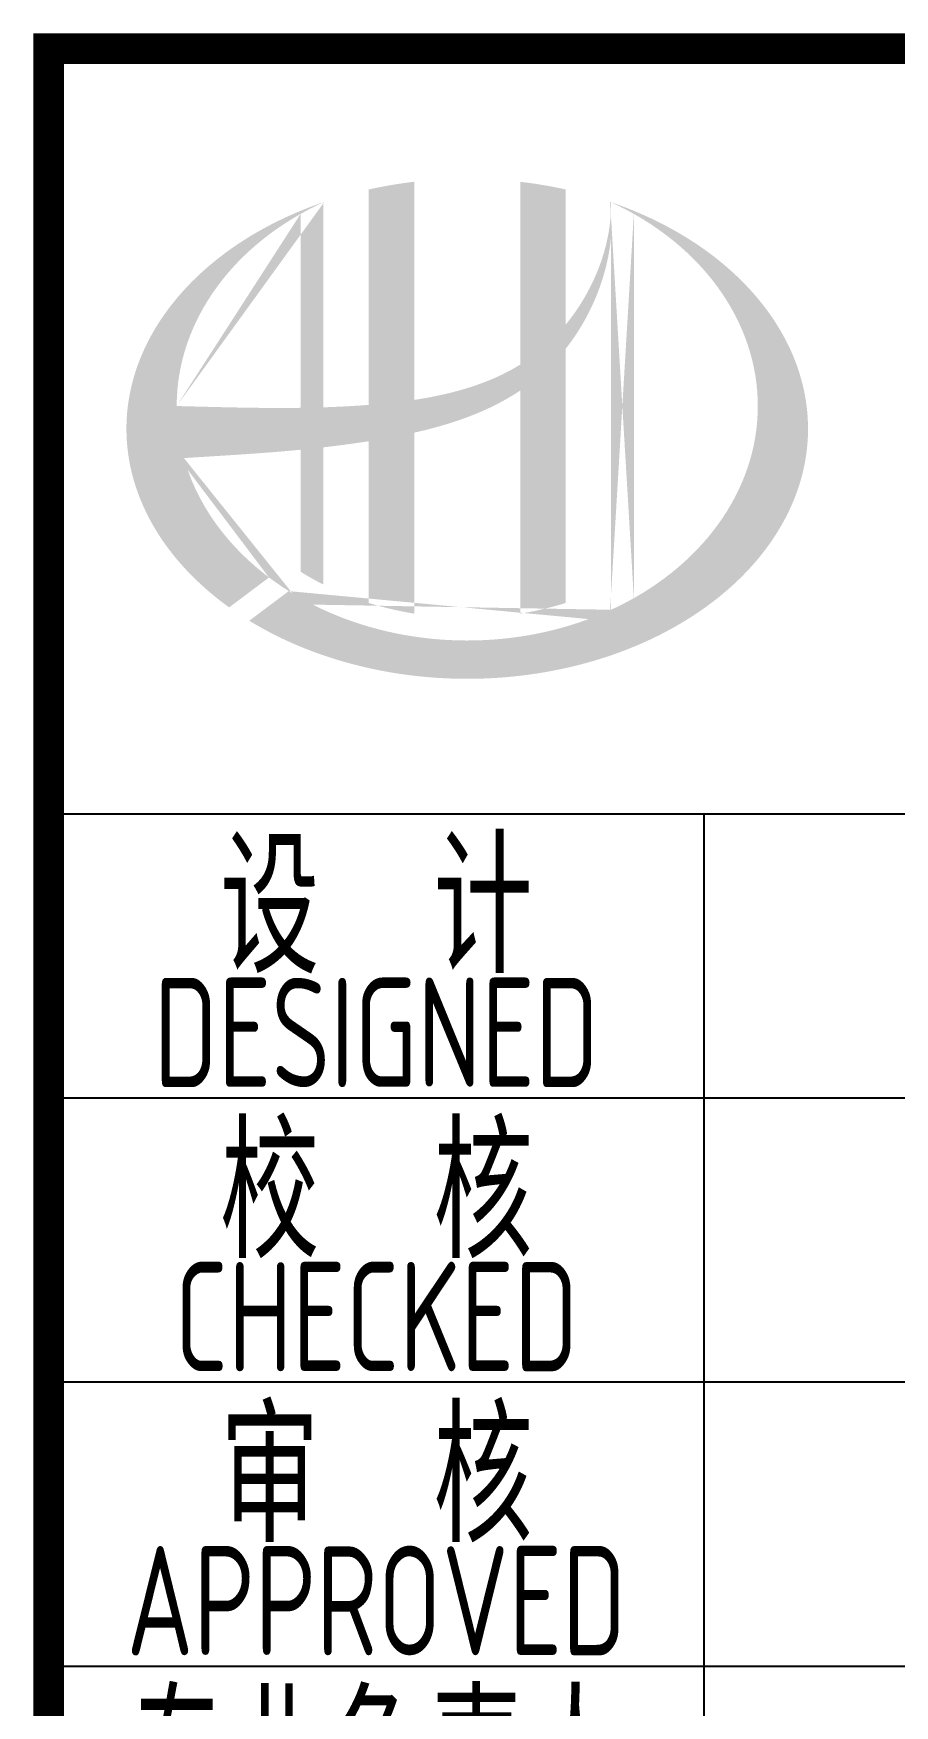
# Model space of a CAD drawing. Extents: x 4981409 to 5298492, y -444687 to -298607.
# Drawn here: x 5079195 to 5081166, y -351563 to -347738 of the extents above; entities that cross this region are included whole.
import ezdxf
from ezdxf.enums import TextEntityAlignment as Align

# ---------------------------------------------------------------- set-up
doc = ezdxf.new("R2010")
doc.units = 0
doc.header["$LTSCALE"] = 1000
doc.header["$MEASUREMENT"] = 0
doc.layers.get('0').update_dxf_attribs({"linetype": 'CONTINUOUS'})
doc.styles.add('AHD', font='sceie.shx', dxfattribs={"width": 0.7, "bigfont": 'sceic.shx'})

msp = doc.modelspace()

# ---------------------------------------------------------------- hatches: boundary and pattern name
h = msp.add_hatch(color=256)
edge = h.paths.add_edge_path()
edge.add_spline(control_points=[(5080066.8, -348651), (5080072.9, -348649.6), (5080079, -348648.2), (5080128.1, -348636.3), (5080170.7, -348623.3), (5080245.7, -348592.2), (5080278.6, -348575.2), (5080309.5, -348554.6)], knot_values=[61.629012, 61.629012, 61.629012, 61.629012, 63.330431, 63.330431, 75.353634, 75.353634, 85.398649, 85.398649, 85.398649, 85.398649], degree=3, periodic=0)
edge.add_line((5080309.5, -348554.6), (5080309.5, -349064.9))
edge.add_spline(control_points=[(5080309.5, -349064.9), (5080326.7, -349062.1), (5080343.7, -349058.8), (5080378.4, -349050.7), (5080396.1, -349045.9), (5080413.5, -349040.5)], knot_values=[4.908456, 4.908456, 4.908456, 4.908456, 4.992821, 4.992821, 5.083034, 5.083034, 5.083034, 5.083034], degree=3, periodic=0)
edge.add_line((5080413.5, -349040.5), (5080413.5, -348459))
edge.add_spline(control_points=[(5080413.5, -348459), (5080422.2, -348448.1), (5080430.3, -348436.7), (5080456.4, -348397.1), (5080472.1, -348367.1), (5080501.4, -348294.3), (5080512.6, -348250.5), (5080517.2, -348205.2), (5080517.4, -348203.9), (5080517.5, -348202.7)], knot_values=[97.991744, 97.991744, 97.991744, 97.991744, 101.64219, 101.64219, 110.337975, 110.337975, 121.934322, 121.934322, 122.270691, 122.270691, 122.270691, 122.270691], degree=3, periodic=0)
edge.add_line((5080517.5, -348202.7), (5080517.5, -348132.2))
edge.add_spline(control_points=[(5080517.5, -348132.2), (5080517.4, -348139.9), (5080517.1, -348147.6), (5080516.5, -348155.3)], knot_values=[126.194075, 126.194075, 126.194075, 126.194075, 128.396762, 128.396762, 128.396762, 128.396762], degree=3, periodic=0)
edge.add_spline(control_points=[(5080516.5, -348155.3), (5080516, -348161.5), (5080515.4, -348167.7), (5080514.6, -348173.9)], knot_values=[124.417049, 124.417049, 124.417049, 124.417049, 126.194075, 126.194075, 126.194075, 126.194075], degree=3, periodic=0)
edge.add_spline(control_points=[(5080514.6, -348173.9), (5080513.5, -348183), (5080512, -348192.1), (5080510.2, -348201.2)], knot_values=[121.80529, 121.80529, 121.80529, 121.80529, 124.417049, 124.417049, 124.417049, 124.417049], degree=3, periodic=0)
edge.add_spline(control_points=[(5080510.2, -348201.2), (5080507.8, -348213.4), (5080504.9, -348225.5), (5080501.4, -348237.5)], knot_values=[118.31574, 118.31574, 118.31574, 118.31574, 121.80529, 121.80529, 121.80529, 121.80529], degree=3, periodic=0)
edge.add_spline(control_points=[(5080501.4, -348237.5), (5080497.9, -348249.6), (5080493.9, -348261.7), (5080489.3, -348273.5)], knot_values=[114.795988, 114.795988, 114.795988, 114.795988, 118.31574, 118.31574, 118.31574, 118.31574], degree=3, periodic=0)
edge.add_spline(control_points=[(5080489.3, -348273.5), (5080484.8, -348285.2), (5080479.9, -348296.8), (5080474.4, -348308.1)], knot_values=[111.329641, 111.329641, 111.329641, 111.329641, 114.795988, 114.795988, 114.795988, 114.795988], degree=3, periodic=0)
edge.add_spline(control_points=[(5080474.4, -348308.1), (5080468.9, -348319.6), (5080462.9, -348331), (5080456.4, -348342.1)], knot_values=[107.79529, 107.79529, 107.79529, 107.79529, 111.329641, 111.329641, 111.329641, 111.329641], degree=3, periodic=0)
edge.add_spline(control_points=[(5080456.4, -348342.1), (5080450.1, -348352.9), (5080443.4, -348363.5), (5080436.3, -348373.7)], knot_values=[104.343579, 104.343579, 104.343579, 104.343579, 107.79529, 107.79529, 107.79529, 107.79529], degree=3, periodic=0)
edge.add_spline(control_points=[(5080436.3, -348373.7), (5080429.1, -348384.1), (5080421.5, -348394.2), (5080413.5, -348403.8)], knot_values=[100.8507, 100.8507, 100.8507, 100.8507, 104.343579, 104.343579, 104.343579, 104.343579], degree=3, periodic=0)
edge.add_line((5080413.5, -348403.8), (5080413.5, -348094.6))
edge.add_spline(control_points=[(5080413.5, -348094.6), (5080379.4, -348087), (5080344.7, -348081.1), (5080309.5, -348077)], knot_values=[4.423999, 4.423999, 4.423999, 4.423999, 4.558741, 4.558741, 4.558741, 4.558741], degree=3, periodic=0)
edge.add_line((5080309.5, -348077), (5080309.5, -348495.2))
edge.add_spline(control_points=[(5080309.5, -348495.2), (5080237.5, -348539.7), (5080153.3, -348562.9), (5080066.8, -348576)], knot_values=[63.246215, 63.246215, 63.246215, 63.246215, 87.689124, 87.689124, 87.689124, 87.689124], degree=3, periodic=0)
edge.add_line((5080066.8, -348576), (5080066.8, -348077))
edge.add_spline(control_points=[(5080066.8, -348077), (5080031.7, -348081.1), (5079996.9, -348087), (5079962.8, -348094.6)], knot_values=[4.866038, 4.866038, 4.866038, 4.866038, 5.000777, 5.000777, 5.000777, 5.000777], degree=3, periodic=0)
edge.add_line((5079962.8, -348094.6), (5079962.8, -348587.4))
edge.add_spline(control_points=[(5079962.8, -348587.4), (5079961.1, -348587.5), (5079926.2, -348590.2), (5079891.6, -348591.9), (5079858.8, -348593)], knot_values=[43.657356, 43.657356, 43.657356, 43.657356, 44.134253, 53.497092, 53.497092, 53.497092, 53.497092], degree=3, periodic=0)
edge.add_line((5079858.8, -348593), (5079858.8, -348123.8))
edge.add_spline(control_points=[(5079858.8, -348123.8), (5079841.8, -348129.7), (5079825, -348136), (5079808.6, -348142.7)], knot_values=[5.14157, 5.14157, 5.14157, 5.14157, 5.212921, 5.212921, 5.212921, 5.212921], degree=3, periodic=0)
edge.add_spline(control_points=[(5079808.6, -348142.7), (5079801.7, -348145.5), (5079794.9, -348148.4), (5079762.7, -348162.6), (5079738.1, -348174.9), (5079714.6, -348188.1)], knot_values=[5.212921, 5.212921, 5.212921, 5.212921, 5.24296, 5.24296, 5.355623, 5.355623, 5.355623, 5.355623], degree=3, periodic=0)
edge.add_spline(control_points=[(5079714.6, -348188.1), (5079699.8, -348196.4), (5079685.3, -348205.2), (5079671.3, -348214.3)], knot_values=[5.355623, 5.355623, 5.355623, 5.355623, 5.426974, 5.426974, 5.426974, 5.426974], degree=3, periodic=0)
edge.add_spline(control_points=[(5079671.3, -348214.3), (5079663.9, -348219.1), (5079656.6, -348224), (5079643.1, -348233.5), (5079636.9, -348238), (5079630.8, -348242.6)], knot_values=[5.426974, 5.426974, 5.426974, 5.426974, 5.464765, 5.464765, 5.498325, 5.498325, 5.498325, 5.498325], degree=3, periodic=0)
edge.add_spline(control_points=[(5079630.8, -348242.6), (5079604.7, -348262.2), (5079580.6, -348283.1), (5079558.7, -348305)], knot_values=[5.498325, 5.498325, 5.498325, 5.498325, 5.641027, 5.641027, 5.641027, 5.641027], degree=3, periodic=0)
edge.add_spline(control_points=[(5079558.7, -348305), (5079551.7, -348312), (5079545, -348319.1), (5079524.5, -348341.7), (5079511.6, -348357.6), (5079499.9, -348373.8)], knot_values=[5.641027, 5.641027, 5.641027, 5.641027, 5.686569, 5.686569, 5.783729, 5.783729, 5.783729, 5.783729], degree=3, periodic=0)
edge.add_spline(control_points=[(5079499.9, -348373.8), (5079484.7, -348394.5), (5079471.4, -348415.9), (5079458.3, -348440.9), (5079456.7, -348444.1), (5079455.1, -348447.3)], knot_values=[5.783729, 5.783729, 5.783729, 5.783729, 5.908374, 5.908374, 5.92643, 5.92643, 5.92643, 5.92643], degree=3, periodic=0)
edge.add_spline(control_points=[(5079455.1, -348447.3), (5079442.6, -348472.4), (5079432.6, -348498), (5079425.1, -348524)], knot_values=[5.92643, 5.92643, 5.92643, 5.92643, 6.069132, 6.069132, 6.069132, 6.069132], degree=3, periodic=0)
edge.add_spline(control_points=[(5079425.1, -348524), (5079421.9, -348535.1), (5079419.1, -348546.2), (5079413.7, -348572.4), (5079411.5, -348587.4), (5079410, -348602.5)], knot_values=[6.069132, 6.069132, 6.069132, 6.069132, 6.130179, 6.130179, 6.211834, 6.211834, 6.211834, 6.211834], degree=3, periodic=0)
edge.add_spline(control_points=[(5079410, -348602.5), (5079408.8, -348615.6), (5079408.2, -348628.8), (5079408.2, -348642)], knot_values=[6.211834, 6.211834, 6.211834, 6.211834, 6.283185, 6.283185, 6.283185, 6.283185], degree=3, periodic=0)
edge.add_spline(control_points=[(5079408.2, -348642), (5079408.2, -348651.4), (5079408.5, -348660.7), (5079409.1, -348670)], knot_values=[6.283185, 6.283185, 6.283185, 6.283185, 6.333655, 6.333655, 6.333655, 6.333655], degree=3, periodic=0)
edge.add_spline(control_points=[(5079409.1, -348670), (5079410.4, -348688.7), (5079412.9, -348707.3), (5079416.6, -348725.8)], knot_values=[6.333655, 6.333655, 6.333655, 6.333655, 6.434594, 6.434594, 6.434594, 6.434594], degree=3, periodic=0)
edge.add_spline(control_points=[(5079416.6, -348725.8), (5079416.9, -348727), (5079417.1, -348728.2), (5079421.1, -348746.7), (5079425.8, -348763.9), (5079431.7, -348780.9)], knot_values=[6.434594, 6.434594, 6.434594, 6.434594, 6.441278, 6.441278, 6.535532, 6.535532, 6.535532, 6.535532], degree=3, periodic=0)
edge.add_spline(control_points=[(5079431.7, -348780.9), (5079438, -348799.2), (5079445.5, -348817.2), (5079454.2, -348835)], knot_values=[6.535532, 6.535532, 6.535532, 6.535532, 6.636471, 6.636471, 6.636471, 6.636471], degree=3, periodic=0)
edge.add_spline(control_points=[(5079454.2, -348835), (5079456.4, -348839.5), (5079458.7, -348843.9), (5079468.1, -348861.6), (5079475.7, -348874.6), (5079484.1, -348887.5)], knot_values=[6.636471, 6.636471, 6.636471, 6.636471, 6.661894, 6.661894, 6.73741, 6.73741, 6.73741, 6.73741], degree=3, periodic=0)
edge.add_spline(control_points=[(5079484.1, -348887.5), (5079495.3, -348904.6), (5079507.7, -348921.4), (5079521.2, -348937.8)], knot_values=[6.73741, 6.73741, 6.73741, 6.73741, 6.838349, 6.838349, 6.838349, 6.838349], degree=3, periodic=0)
edge.add_spline(control_points=[(5079521.2, -348937.8), (5079527.1, -348945), (5079533.3, -348952), (5079547.8, -348968), (5079556.3, -348976.8), (5079565.2, -348985.4)], knot_values=[6.838349, 6.838349, 6.838349, 6.838349, 6.88251, 6.88251, 6.939288, 6.939288, 6.939288, 6.939288], degree=3, periodic=0)
edge.add_spline(control_points=[(5079565.2, -348985.4), (5079581, -349000.8), (5079597.9, -349015.7), (5079615.7, -349029.9)], knot_values=[6.939288, 6.939288, 6.939288, 6.939288, 7.040227, 7.040227, 7.040227, 7.040227], degree=3, periodic=0)
edge.add_spline(control_points=[(5079615.7, -349029.9), (5079624.7, -349037), (5079633.9, -349043.9), (5079643.3, -349050.7)], knot_values=[7.040227, 7.040227, 7.040227, 7.040227, 7.090696, 7.090696, 7.090696, 7.090696], degree=3, periodic=0)
edge.add_line((5079643.3, -349050.7), (5079734.5, -348982.3))
edge.add_ellipse((5080188.2, -348590), major_axis=(665, 0), ratio=0.806676, start_angle=192.819, end_angle=226.9853, ccw=False)
edge.add_spline(control_points=[(5079539.7, -348709.1), (5079563.8, -348707.6), (5079587.8, -348706.1), (5079676.5, -348700.6), (5079741.3, -348696.3), (5079806.8, -348690)], knot_values=[11.398263, 11.398263, 11.398263, 11.398263, 18.40729, 18.40729, 37.18094, 37.18094, 37.18094, 37.18094], degree=3, periodic=0)
edge.add_line((5079806.8, -348690), (5079806.8, -348969))
edge.add_spline(control_points=[(5079806.8, -348969), (5079810.4, -348971.3), (5079814, -348973.5), (5079830.9, -348983.7), (5079844.7, -348991.2), (5079858.8, -348998.4)], knot_values=[4.049945, 4.049945, 4.049945, 4.049945, 4.072021, 4.072021, 4.153257, 4.153257, 4.153257, 4.153257], degree=3, periodic=0)
edge.add_line((5079858.8, -348998.4), (5079858.8, -348684.5))
edge.add_spline(control_points=[(5079858.8, -348684.5), (5079891, -348680.8), (5079923.4, -348676.6), (5079958.3, -348671.2), (5079960.5, -348670.9), (5079962.8, -348670.5)], knot_values=[42.135009, 42.135009, 42.135009, 42.135009, 51.307228, 51.307228, 51.948574, 51.948574, 51.948574, 51.948574], degree=3, periodic=0)
edge.add_line((5079962.8, -348670.5), (5079962.8, -349040.5))
edge.add_spline(control_points=[(5079962.8, -349040.5), (5079996.5, -349051), (5080031.3, -349059.2), (5080066.8, -349064.9)], knot_values=[4.34174, 4.34174, 4.34174, 4.34174, 4.516316, 4.516316, 4.516316, 4.516316], degree=3, periodic=0)
edge.add_line((5080066.8, -349064.9), (5080066.8, -348651))
edge = h.paths.add_edge_path(flags=16)
edge.add_ellipse((5080188.2, -348590), major_axis=(665, 0), ratio=0.806676, start_angle=124.9875, end_angle=179.999, ccw=False)
edge.add_line((5079806.8, -348150.5), (5079806.8, -348594.1))
edge.add_spline(control_points=[(5079806.8, -348594.1), (5079711.5, -348595.4), (5079617.5, -348592.4), (5079523.1, -348590)], knot_values=[11.27373, 11.27373, 11.27373, 11.27373, 38.687513, 38.687513, 38.687513, 38.687513], degree=3, periodic=0)
edge = h.paths.add_edge_path()
edge.add_spline(control_points=[(5079689.3, -349081.2), (5079720.4, -349100.2), (5079753.5, -349117.4), (5079838.1, -349154.7), (5079891.4, -349172.5), (5080002.2, -349199.1), (5080059.6, -349207.8), (5080175.8, -349215.6), (5080234.4, -349214.6), (5080350, -349203.2), (5080406.9, -349192.6), (5080515.9, -349162.6), (5080568, -349143.1), (5080664.9, -349096.2), (5080709.7, -349068.8), (5080789.7, -349007.9), (5080824.9, -348974.3), (5080884.2, -348902.8), (5080908.3, -348864.9), (5080944.7, -348786.8), (5080957, -348746.6), (5080969.5, -348665.4), (5080969.8, -348624.4), (5080958.3, -348543), (5080946.5, -348502.4), (5080910.9, -348423.7), (5080887.1, -348385.5), (5080828.3, -348313.3), (5080793.3, -348279.4), (5080713.5, -348217.7), (5080668.7, -348190), (5080587.5, -348150.3), (5080553.2, -348136.1), (5080517.5, -348123.8)], knot_values=[0.886421, 0.886421, 0.886421, 0.886421, 1.040557, 1.040557, 1.261172, 1.261172, 1.481788, 1.481788, 1.702404, 1.702404, 1.92302, 1.92302, 2.143636, 2.143636, 2.364252, 2.364252, 2.584868, 2.584868, 2.805484, 2.805484, 3.026099, 3.026099, 3.246715, 3.246715, 3.46852, 3.46852, 3.690325, 3.690325, 3.91213, 3.91213, 4.133935, 4.133935, 4.283209, 4.283209, 4.283209, 4.283209], degree=3, periodic=0)
edge.add_line((5080517.5, -348123.8), (5080517.5, -348123.9))
edge.add_spline(control_points=[(5080517.5, -348124), (5080517.5, -348126.7), (5080517.5, -348129.5), (5080517.5, -348132.2)], knot_values=[128.396762, 128.396762, 128.396762, 128.396762, 129.192193, 129.192193, 129.192193, 129.192193], degree=3, periodic=0)
edge.add_line((5080517.5, -348132.2), (5080517.5, -349056.1))
edge.add_ellipse((5080188.2, -348590), major_axis=(665, 0), ratio=0.806676, start_angle=232.1054, end_angle=299.6833, ccw=False)
edge.add_line((5079779.7, -349013.4), (5079689.3, -349081.2))
edge = h.paths.add_edge_path(flags=16)
edge.add_ellipse((5080188.2, -348590), major_axis=(665, 0), ratio=0.806676, start_angle=304.9875, end_angle=415.0121, ccw=False)
edge.add_line((5080569.5, -349029.6), (5080569.5, -348150.5))
h = msp.add_hatch(color=256)
edge = h.paths.add_edge_path()
edge.add_spline(control_points=[(5080066.8, -348651), (5080072.9, -348649.6), (5080079, -348648.2), (5080128.1, -348636.3), (5080170.7, -348623.3), (5080245.7, -348592.2), (5080278.6, -348575.2), (5080309.5, -348554.6)], knot_values=[61.629012, 61.629012, 61.629012, 61.629012, 63.330431, 63.330431, 75.353634, 75.353634, 85.398649, 85.398649, 85.398649, 85.398649], degree=3, periodic=0)
edge.add_line((5080309.5, -348554.6), (5080309.5, -349064.9))
edge.add_spline(control_points=[(5080309.5, -349064.9), (5080326.7, -349062.1), (5080343.7, -349058.8), (5080378.4, -349050.7), (5080396.1, -349045.9), (5080413.5, -349040.5)], knot_values=[4.908456, 4.908456, 4.908456, 4.908456, 4.992821, 4.992821, 5.083034, 5.083034, 5.083034, 5.083034], degree=3, periodic=0)
edge.add_line((5080413.5, -349040.5), (5080413.5, -348459))
edge.add_spline(control_points=[(5080413.5, -348459), (5080422.2, -348448.1), (5080430.3, -348436.7), (5080456.4, -348397.1), (5080472.1, -348367.1), (5080501.4, -348294.3), (5080512.6, -348250.5), (5080517.2, -348205.2), (5080517.4, -348203.9), (5080517.5, -348202.7)], knot_values=[97.991744, 97.991744, 97.991744, 97.991744, 101.64219, 101.64219, 110.337975, 110.337975, 121.934322, 121.934322, 122.270691, 122.270691, 122.270691, 122.270691], degree=3, periodic=0)
edge.add_line((5080517.5, -348202.7), (5080517.5, -348132.2))
edge.add_spline(control_points=[(5080517.5, -348132.2), (5080517.4, -348139.9), (5080517.1, -348147.6), (5080516.5, -348155.3)], knot_values=[126.194075, 126.194075, 126.194075, 126.194075, 128.396762, 128.396762, 128.396762, 128.396762], degree=3, periodic=0)
edge.add_spline(control_points=[(5080516.5, -348155.3), (5080516, -348161.5), (5080515.4, -348167.7), (5080514.6, -348173.9)], knot_values=[124.417049, 124.417049, 124.417049, 124.417049, 126.194075, 126.194075, 126.194075, 126.194075], degree=3, periodic=0)
edge.add_spline(control_points=[(5080514.6, -348173.9), (5080513.5, -348183), (5080512, -348192.1), (5080510.2, -348201.2)], knot_values=[121.80529, 121.80529, 121.80529, 121.80529, 124.417049, 124.417049, 124.417049, 124.417049], degree=3, periodic=0)
edge.add_spline(control_points=[(5080510.2, -348201.2), (5080507.8, -348213.4), (5080504.9, -348225.5), (5080501.4, -348237.5)], knot_values=[118.31574, 118.31574, 118.31574, 118.31574, 121.80529, 121.80529, 121.80529, 121.80529], degree=3, periodic=0)
edge.add_spline(control_points=[(5080501.4, -348237.5), (5080497.9, -348249.6), (5080493.9, -348261.7), (5080489.3, -348273.5)], knot_values=[114.795988, 114.795988, 114.795988, 114.795988, 118.31574, 118.31574, 118.31574, 118.31574], degree=3, periodic=0)
edge.add_spline(control_points=[(5080489.3, -348273.5), (5080484.8, -348285.2), (5080479.9, -348296.8), (5080474.4, -348308.1)], knot_values=[111.329641, 111.329641, 111.329641, 111.329641, 114.795988, 114.795988, 114.795988, 114.795988], degree=3, periodic=0)
edge.add_spline(control_points=[(5080474.4, -348308.1), (5080468.9, -348319.6), (5080462.9, -348331), (5080456.4, -348342.1)], knot_values=[107.79529, 107.79529, 107.79529, 107.79529, 111.329641, 111.329641, 111.329641, 111.329641], degree=3, periodic=0)
edge.add_spline(control_points=[(5080456.4, -348342.1), (5080450.1, -348352.9), (5080443.4, -348363.5), (5080436.3, -348373.7)], knot_values=[104.343579, 104.343579, 104.343579, 104.343579, 107.79529, 107.79529, 107.79529, 107.79529], degree=3, periodic=0)
edge.add_spline(control_points=[(5080436.3, -348373.7), (5080429.1, -348384.1), (5080421.5, -348394.2), (5080413.5, -348403.8)], knot_values=[100.8507, 100.8507, 100.8507, 100.8507, 104.343579, 104.343579, 104.343579, 104.343579], degree=3, periodic=0)
edge.add_line((5080413.5, -348403.8), (5080413.5, -348094.6))
edge.add_spline(control_points=[(5080413.5, -348094.6), (5080379.4, -348087), (5080344.7, -348081.1), (5080309.5, -348077)], knot_values=[4.423999, 4.423999, 4.423999, 4.423999, 4.558741, 4.558741, 4.558741, 4.558741], degree=3, periodic=0)
edge.add_line((5080309.5, -348077), (5080309.5, -348495.2))
edge.add_spline(control_points=[(5080309.5, -348495.2), (5080237.5, -348539.7), (5080153.3, -348562.9), (5080066.8, -348576)], knot_values=[63.246215, 63.246215, 63.246215, 63.246215, 87.689124, 87.689124, 87.689124, 87.689124], degree=3, periodic=0)
edge.add_line((5080066.8, -348576), (5080066.8, -348077))
edge.add_spline(control_points=[(5080066.8, -348077), (5080031.7, -348081.1), (5079996.9, -348087), (5079962.8, -348094.6)], knot_values=[4.866038, 4.866038, 4.866038, 4.866038, 5.000777, 5.000777, 5.000777, 5.000777], degree=3, periodic=0)
edge.add_line((5079962.8, -348094.6), (5079962.8, -348587.4))
edge.add_spline(control_points=[(5079962.8, -348587.4), (5079961.1, -348587.5), (5079926.2, -348590.2), (5079891.6, -348591.9), (5079858.8, -348593)], knot_values=[43.657356, 43.657356, 43.657356, 43.657356, 44.134253, 53.497092, 53.497092, 53.497092, 53.497092], degree=3, periodic=0)
edge.add_line((5079858.8, -348593), (5079858.8, -348123.8))
edge.add_spline(control_points=[(5079858.8, -348123.8), (5079841.8, -348129.7), (5079825, -348136), (5079808.6, -348142.7)], knot_values=[5.14157, 5.14157, 5.14157, 5.14157, 5.212921, 5.212921, 5.212921, 5.212921], degree=3, periodic=0)
edge.add_spline(control_points=[(5079808.6, -348142.7), (5079801.7, -348145.5), (5079794.9, -348148.4), (5079762.7, -348162.6), (5079738.1, -348174.9), (5079714.6, -348188.1)], knot_values=[5.212921, 5.212921, 5.212921, 5.212921, 5.24296, 5.24296, 5.355623, 5.355623, 5.355623, 5.355623], degree=3, periodic=0)
edge.add_spline(control_points=[(5079714.6, -348188.1), (5079699.8, -348196.4), (5079685.3, -348205.2), (5079671.3, -348214.3)], knot_values=[5.355623, 5.355623, 5.355623, 5.355623, 5.426974, 5.426974, 5.426974, 5.426974], degree=3, periodic=0)
edge.add_spline(control_points=[(5079671.3, -348214.3), (5079663.9, -348219.1), (5079656.6, -348224), (5079643.1, -348233.5), (5079636.9, -348238), (5079630.8, -348242.6)], knot_values=[5.426974, 5.426974, 5.426974, 5.426974, 5.464765, 5.464765, 5.498325, 5.498325, 5.498325, 5.498325], degree=3, periodic=0)
edge.add_spline(control_points=[(5079630.8, -348242.6), (5079604.7, -348262.2), (5079580.6, -348283.1), (5079558.7, -348305)], knot_values=[5.498325, 5.498325, 5.498325, 5.498325, 5.641027, 5.641027, 5.641027, 5.641027], degree=3, periodic=0)
edge.add_spline(control_points=[(5079558.7, -348305), (5079551.7, -348312), (5079545, -348319.1), (5079524.5, -348341.7), (5079511.6, -348357.6), (5079499.9, -348373.8)], knot_values=[5.641027, 5.641027, 5.641027, 5.641027, 5.686569, 5.686569, 5.783729, 5.783729, 5.783729, 5.783729], degree=3, periodic=0)
edge.add_spline(control_points=[(5079499.9, -348373.8), (5079484.7, -348394.5), (5079471.4, -348415.9), (5079458.3, -348440.9), (5079456.7, -348444.1), (5079455.1, -348447.3)], knot_values=[5.783729, 5.783729, 5.783729, 5.783729, 5.908374, 5.908374, 5.92643, 5.92643, 5.92643, 5.92643], degree=3, periodic=0)
edge.add_spline(control_points=[(5079455.1, -348447.3), (5079442.6, -348472.4), (5079432.6, -348498), (5079425.1, -348524)], knot_values=[5.92643, 5.92643, 5.92643, 5.92643, 6.069132, 6.069132, 6.069132, 6.069132], degree=3, periodic=0)
edge.add_spline(control_points=[(5079425.1, -348524), (5079421.9, -348535.1), (5079419.1, -348546.2), (5079413.7, -348572.4), (5079411.5, -348587.4), (5079410, -348602.5)], knot_values=[6.069132, 6.069132, 6.069132, 6.069132, 6.130179, 6.130179, 6.211834, 6.211834, 6.211834, 6.211834], degree=3, periodic=0)
edge.add_spline(control_points=[(5079410, -348602.5), (5079408.8, -348615.6), (5079408.2, -348628.8), (5079408.2, -348642)], knot_values=[6.211834, 6.211834, 6.211834, 6.211834, 6.283185, 6.283185, 6.283185, 6.283185], degree=3, periodic=0)
edge.add_spline(control_points=[(5079408.2, -348642), (5079408.2, -348651.4), (5079408.5, -348660.7), (5079409.1, -348670)], knot_values=[6.283185, 6.283185, 6.283185, 6.283185, 6.333655, 6.333655, 6.333655, 6.333655], degree=3, periodic=0)
edge.add_spline(control_points=[(5079409.1, -348670), (5079410.4, -348688.7), (5079412.9, -348707.3), (5079416.6, -348725.8)], knot_values=[6.333655, 6.333655, 6.333655, 6.333655, 6.434594, 6.434594, 6.434594, 6.434594], degree=3, periodic=0)
edge.add_spline(control_points=[(5079416.6, -348725.8), (5079416.9, -348727), (5079417.1, -348728.2), (5079421.1, -348746.7), (5079425.8, -348763.9), (5079431.7, -348780.9)], knot_values=[6.434594, 6.434594, 6.434594, 6.434594, 6.441278, 6.441278, 6.535532, 6.535532, 6.535532, 6.535532], degree=3, periodic=0)
edge.add_spline(control_points=[(5079431.7, -348780.9), (5079438, -348799.2), (5079445.5, -348817.2), (5079454.2, -348835)], knot_values=[6.535532, 6.535532, 6.535532, 6.535532, 6.636471, 6.636471, 6.636471, 6.636471], degree=3, periodic=0)
edge.add_spline(control_points=[(5079454.2, -348835), (5079456.4, -348839.5), (5079458.7, -348843.9), (5079468.1, -348861.6), (5079475.7, -348874.6), (5079484.1, -348887.5)], knot_values=[6.636471, 6.636471, 6.636471, 6.636471, 6.661894, 6.661894, 6.73741, 6.73741, 6.73741, 6.73741], degree=3, periodic=0)
edge.add_spline(control_points=[(5079484.1, -348887.5), (5079495.3, -348904.6), (5079507.7, -348921.4), (5079521.2, -348937.8)], knot_values=[6.73741, 6.73741, 6.73741, 6.73741, 6.838349, 6.838349, 6.838349, 6.838349], degree=3, periodic=0)
edge.add_spline(control_points=[(5079521.2, -348937.8), (5079527.1, -348945), (5079533.3, -348952), (5079547.8, -348968), (5079556.3, -348976.8), (5079565.2, -348985.4)], knot_values=[6.838349, 6.838349, 6.838349, 6.838349, 6.88251, 6.88251, 6.939288, 6.939288, 6.939288, 6.939288], degree=3, periodic=0)
edge.add_spline(control_points=[(5079565.2, -348985.4), (5079581, -349000.8), (5079597.9, -349015.7), (5079615.7, -349029.9)], knot_values=[6.939288, 6.939288, 6.939288, 6.939288, 7.040227, 7.040227, 7.040227, 7.040227], degree=3, periodic=0)
edge.add_spline(control_points=[(5079615.7, -349029.9), (5079624.7, -349037), (5079633.9, -349043.9), (5079643.3, -349050.7)], knot_values=[7.040227, 7.040227, 7.040227, 7.040227, 7.090696, 7.090696, 7.090696, 7.090696], degree=3, periodic=0)
edge.add_line((5079643.3, -349050.7), (5079734.5, -348982.3))
edge.add_ellipse((5080188.2, -348590), major_axis=(665, 0), ratio=0.806676, start_angle=192.819, end_angle=226.9853, ccw=False)
edge.add_spline(control_points=[(5079539.7, -348709.1), (5079563.8, -348707.6), (5079587.8, -348706.1), (5079676.5, -348700.6), (5079741.3, -348696.3), (5079806.8, -348690)], knot_values=[11.398263, 11.398263, 11.398263, 11.398263, 18.40729, 18.40729, 37.18094, 37.18094, 37.18094, 37.18094], degree=3, periodic=0)
edge.add_line((5079806.8, -348690), (5079806.8, -348969))
edge.add_spline(control_points=[(5079806.8, -348969), (5079810.4, -348971.3), (5079814, -348973.5), (5079830.9, -348983.7), (5079844.7, -348991.2), (5079858.8, -348998.4)], knot_values=[4.049945, 4.049945, 4.049945, 4.049945, 4.072021, 4.072021, 4.153257, 4.153257, 4.153257, 4.153257], degree=3, periodic=0)
edge.add_line((5079858.8, -348998.4), (5079858.8, -348684.5))
edge.add_spline(control_points=[(5079858.8, -348684.5), (5079891, -348680.8), (5079923.4, -348676.6), (5079958.3, -348671.2), (5079960.5, -348670.9), (5079962.8, -348670.5)], knot_values=[42.135009, 42.135009, 42.135009, 42.135009, 51.307228, 51.307228, 51.948574, 51.948574, 51.948574, 51.948574], degree=3, periodic=0)
edge.add_line((5079962.8, -348670.5), (5079962.8, -349040.5))
edge.add_spline(control_points=[(5079962.8, -349040.5), (5079996.5, -349051), (5080031.3, -349059.2), (5080066.8, -349064.9)], knot_values=[4.34174, 4.34174, 4.34174, 4.34174, 4.516316, 4.516316, 4.516316, 4.516316], degree=3, periodic=0)
edge.add_line((5080066.8, -349064.9), (5080066.8, -348651))
edge = h.paths.add_edge_path(flags=16)
edge.add_ellipse((5080188.2, -348590), major_axis=(665, 0), ratio=0.806676, start_angle=124.9875, end_angle=179.999, ccw=False)
edge.add_line((5079806.8, -348150.5), (5079806.8, -348594.1))
edge.add_spline(control_points=[(5079806.8, -348594.1), (5079711.5, -348595.4), (5079617.5, -348592.4), (5079523.1, -348590)], knot_values=[11.27373, 11.27373, 11.27373, 11.27373, 38.687513, 38.687513, 38.687513, 38.687513], degree=3, periodic=0)
edge = h.paths.add_edge_path()
edge.add_spline(control_points=[(5079689.3, -349081.2), (5079720.4, -349100.2), (5079753.5, -349117.4), (5079838.1, -349154.7), (5079891.4, -349172.5), (5080002.2, -349199.1), (5080059.6, -349207.8), (5080175.8, -349215.6), (5080234.4, -349214.6), (5080350, -349203.2), (5080406.9, -349192.6), (5080515.9, -349162.6), (5080568, -349143.1), (5080664.9, -349096.2), (5080709.7, -349068.8), (5080789.7, -349007.9), (5080824.9, -348974.3), (5080884.2, -348902.8), (5080908.3, -348864.9), (5080944.7, -348786.8), (5080957, -348746.6), (5080969.5, -348665.4), (5080969.8, -348624.4), (5080958.3, -348543), (5080946.5, -348502.4), (5080910.9, -348423.7), (5080887.1, -348385.5), (5080828.3, -348313.3), (5080793.3, -348279.4), (5080713.5, -348217.7), (5080668.7, -348190), (5080587.5, -348150.3), (5080553.2, -348136.1), (5080517.5, -348123.8)], knot_values=[0.886421, 0.886421, 0.886421, 0.886421, 1.040557, 1.040557, 1.261172, 1.261172, 1.481788, 1.481788, 1.702404, 1.702404, 1.92302, 1.92302, 2.143636, 2.143636, 2.364252, 2.364252, 2.584868, 2.584868, 2.805484, 2.805484, 3.026099, 3.026099, 3.246715, 3.246715, 3.46852, 3.46852, 3.690325, 3.690325, 3.91213, 3.91213, 4.133935, 4.133935, 4.283209, 4.283209, 4.283209, 4.283209], degree=3, periodic=0)
edge.add_line((5080517.5, -348123.8), (5080517.5, -348123.9))
edge.add_spline(control_points=[(5080517.5, -348124), (5080517.5, -348126.7), (5080517.5, -348129.5), (5080517.5, -348132.2)], knot_values=[128.396762, 128.396762, 128.396762, 128.396762, 129.192193, 129.192193, 129.192193, 129.192193], degree=3, periodic=0)
edge.add_line((5080517.5, -348132.2), (5080517.5, -349056.1))
edge.add_ellipse((5080188.2, -348590), major_axis=(665, 0), ratio=0.806676, start_angle=232.1054, end_angle=299.6833, ccw=False)
edge.add_line((5079779.7, -349013.4), (5079689.3, -349081.2))
edge = h.paths.add_edge_path(flags=16)
edge.add_ellipse((5080188.2, -348590), major_axis=(665, 0), ratio=0.806676, start_angle=304.9875, end_angle=415.0121, ccw=False)
edge.add_line((5080569.5, -349029.6), (5080569.5, -348150.5))

# ---------------------------------------------------------------- linework, layer by layer
for p, q in [((5079230.3, -349522.7), (5097230.3, -349522.7)), ((5080730.3, -352772.7), (5080730.3, -349522.7)), ((5079230.3, -350172.7), (5084730.3, -350172.7)), ((5079230.3, -350822.7), (5084730.3, -350822.7)), ((5079230.3, -351472.7), (5084730.3, -351472.7))]:
    msp.add_line(p, q)
at = {"const_width": 70}
msp.add_lwpolyline([(5079230.3, -347772.7), (5079230.3, -353772.7)], dxfattribs=at)
msp.add_lwpolyline([(5097230.3, -347772.7, 70, 70, 0), (5079230.3, -347772.7, 70, 70, 0), (5079230.3, -353772.7, 0, 0, 0)], format="xyseb")

# ---------------------------------------------------------------- texts
at = {"style": 'AHD', "width": 0.8}
for s, height, p in [('设  计', 300, (5079980.3, -349722.7)), ('设  计', 300, (5079980.3, -349722.7)), ('DESIGNED', 250, (5079980.3, -350022.7)), ('DESIGNED', 250, (5079980.3, -350022.7)), ('校  核', 300, (5079980.3, -350372.7)), ('校  核', 300, (5079980.3, -350372.7)), ('CHECKED', 250, (5079980.3, -350672.7)), ('CHECKED', 250, (5079980.3, -350672.7)), ('审  核', 300, (5079980.3, -351022.7)), ('审  核', 300, (5079980.3, -351022.7)), ('APPROVED', 250, (5079980.3, -351322.7)), ('APPROVED', 250, (5079980.3, -351322.7)), ('专业负责人', 300, (5079980.3, -351672.7))]:
    msp.add_text(s, height=height, dxfattribs=at).set_placement(p, align=Align.MIDDLE)

doc.saveas('drawing.dxf')
